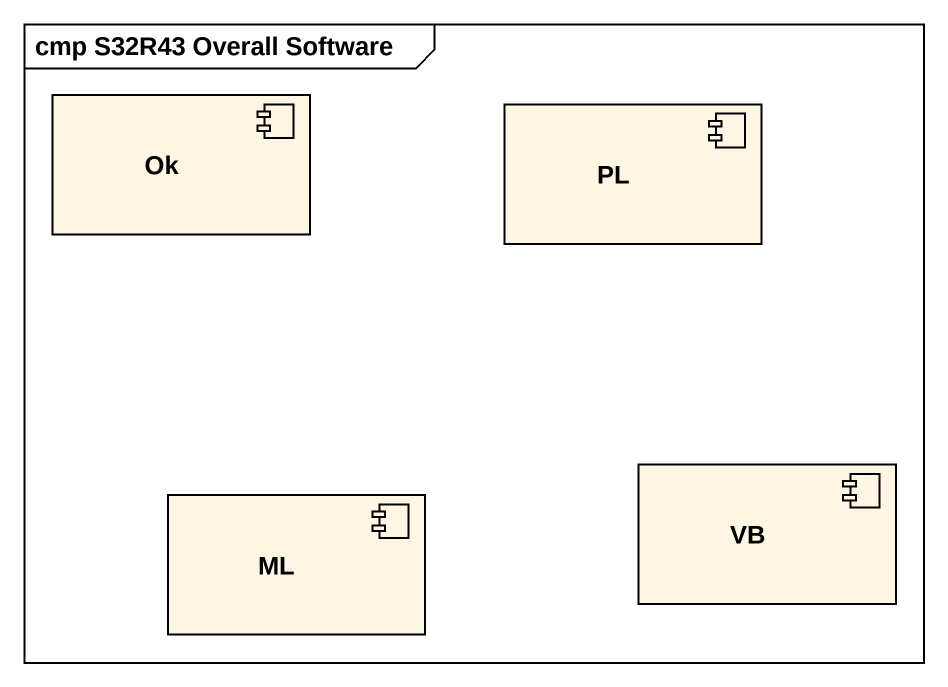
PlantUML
@startuml
mainframe cmp S32R43 Overall Software
component Ok
component PL
component ML
component VB
@enduml
